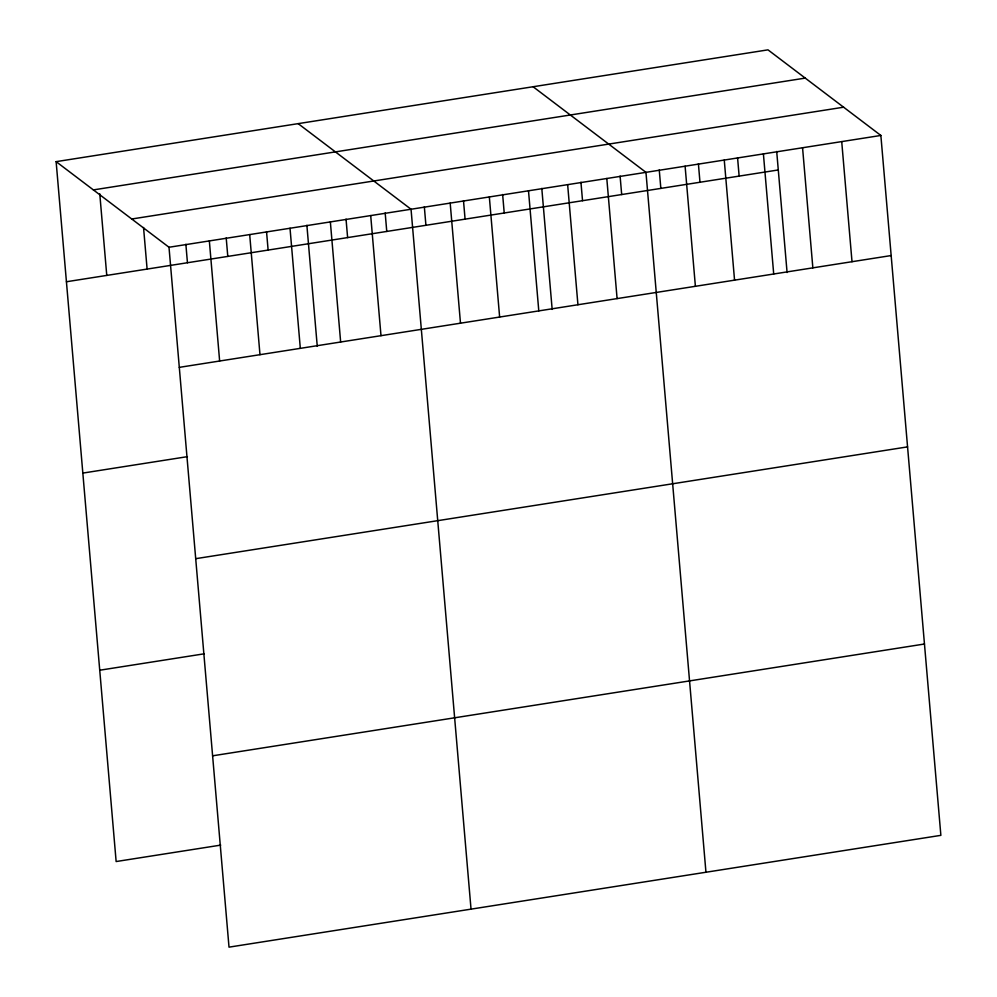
<?xml version="1.0" encoding="UTF-8"?>
<svg xmlns="http://www.w3.org/2000/svg" width="997" height="997" viewBox="0 0 997 997"><rect width="100%" height="100%" fill="white"/><g stroke="black" fill="none" stroke-linecap="round" stroke-linejoin="round"><path stroke-width="1.5" d="M56.131 161.651L767.989 49.85L880.862 135.455L940.869 835.349L229.011 947.15L169.004 247.256L56.131 161.651L116.138 861.545L220.723 845.12M93.382 189.904L805.24 78.102M131.754 219.004L843.612 107.202M169.004 247.256L880.862 135.455M66.425 281.752L778.296 169.951M179.298 367.357L891.156 255.556M82.838 473.089L187.411 456.663M195.699 558.681L907.569 446.88M99.737 670.221L204.31 653.795M212.598 755.813L924.468 644.012M533.083 86.739L645.956 172.344L705.951 872.238M298.165 123.64L411.038 209.233L471.033 909.139M841.717 141.599L852.011 261.7M802.56 147.743L812.854 267.844M776.7 151.469L787.082 272.505M763.403 153.899L773.709 274.001M737.556 157.626L739.138 176.108M724.258 160.043L734.552 280.145M698.399 163.77L699.981 182.252M685.101 166.2L695.395 286.301M659.254 169.926L660.837 188.396M620.097 176.07L621.679 194.552M606.799 178.488L617.093 298.601M580.939 182.227L582.535 200.696M567.642 184.644L577.936 304.746M541.795 188.371L552.164 309.406M528.497 190.788L538.791 310.89M502.638 194.515L504.22 212.997M489.34 196.945L499.634 317.046M463.493 200.671L465.076 219.141M450.183 203.089L460.489 323.19M424.336 206.815L425.918 225.297M385.178 212.972L386.761 231.441M370.697 215.576L380.991 335.677M346.034 219.116L347.617 237.598M330.356 221.907L340.65 342.008M306.877 225.26L317.258 346.295M290.015 228.251L300.321 348.352M266.535 231.603L268.118 250.073M249.686 234.582L259.98 354.683M226.207 237.934L227.79 256.416M209.345 240.913L219.639 361.014M185.866 244.277L187.448 262.747M143.543 227.515L147.107 269.09M99.775 193.817L106.766 275.421"/></g></svg>
